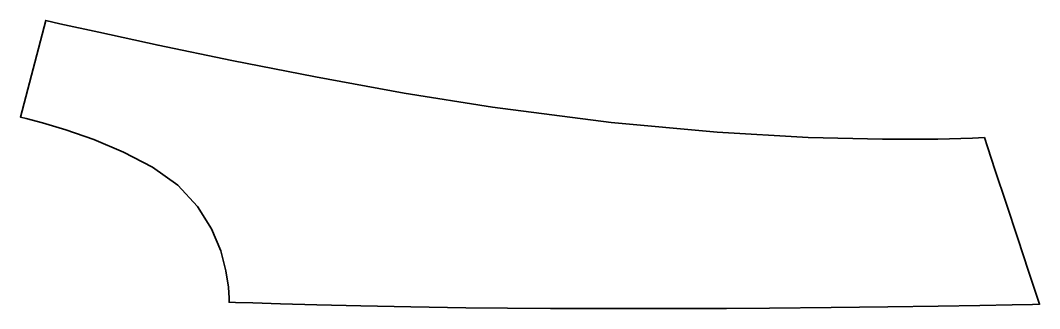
# Model space of a CAD drawing. Extents: x 0 to 5537, y -1567 to 0.
import ezdxf

# ---------------------------------------------------------------- set-up
doc = ezdxf.new("R2010")
doc.units = 0
doc.linetypes.add('Solid', pattern=[0])

msp = doc.modelspace()

# ---------------------------------------------------------------- linework, layer by layer
at = {"color": 0, "linetype": 'Solid', "lineweight": 35}
msp.add_lwpolyline([(5498, -1544), (5387, -1547), (5213, -1550), (4985, -1554), (4712, -1558), (4404, -1561), (4069, -1564), (3836, -1566), (3599, -1567), (3358, -1567), (3118, -1567), (2879, -1566), (2646, -1564), (2420, -1562), (2121, -1557), (1849, -1552), (1610, -1546), (1413, -1541), (1263, -1536), (1168, -1533), (1134, -1532), (1134, -1510), (1131, -1450), (1117, -1361), (1089, -1253), (1039, -1133), (963, -1011), (855, -896), (718, -798), (561, -716), (399, -648), (247, -595), (120, -557), (32, -534), (0, -527), (138, 0), (215, -18), (427, -65), (748, -135), (1149, -218), (1604, -307), (2085, -395), (2564, -472), (3210, -555), (3786, -607), (4280, -636), (4683, -646), (4984, -645), (5172, -640), (5237, -637), (5253, -687), (5296, -816), (5355, -993), (5419, -1186), (5477, -1364), (5520, -1493), (5537, -1543), (5498, -1544)], close=True, dxfattribs=at)

doc.saveas('drawing.dxf')
